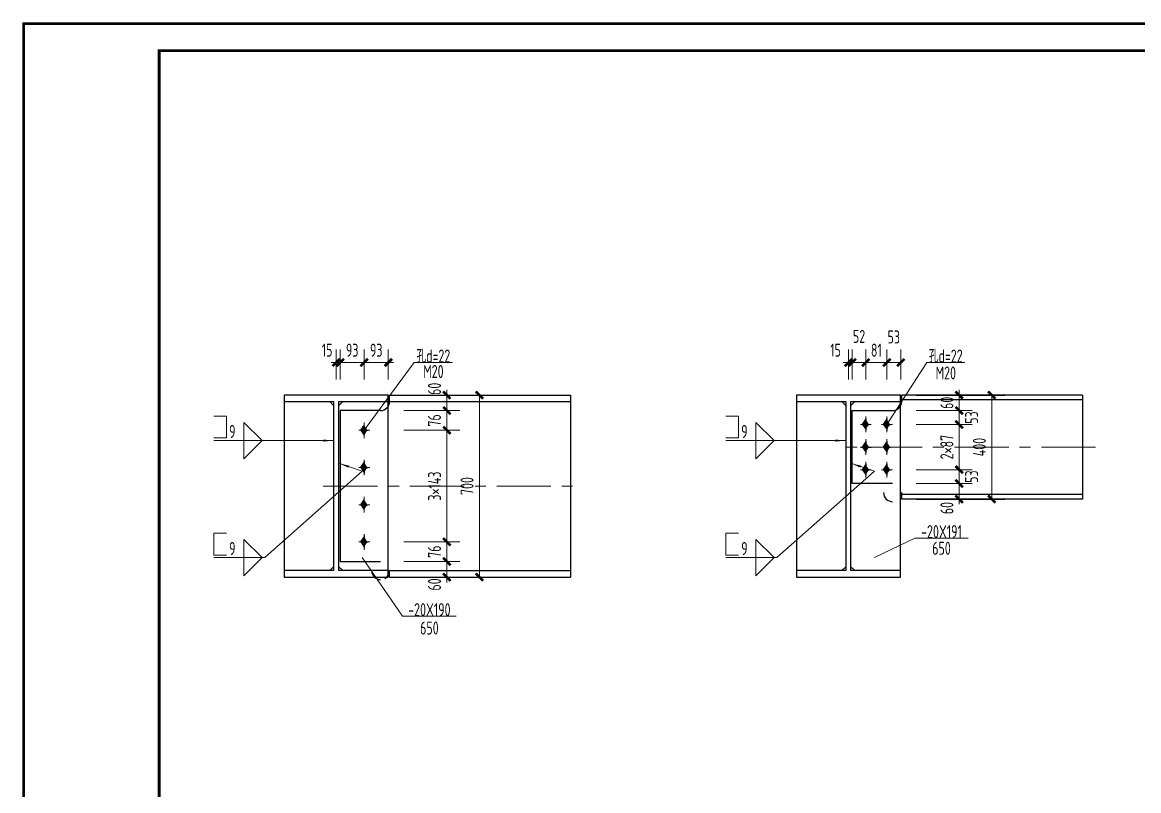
# Model space of a CAD drawing. Extents: x 31132 to 885236, y 345273 to 1212165.
# Drawn here: x 306573 to 332318, y 425266 to 442989 of the extents above; entities that cross this region are included whole.
import ezdxf
from ezdxf.enums import TextEntityAlignment as Align

# ---------------------------------------------------------------- set-up
doc = ezdxf.new("R2010")
doc.units = 0
doc.header["$LTSCALE"] = 1000
doc.linetypes.add('CENTER', pattern=[2, 1.25, -0.25, 0.25, -0.25])
doc.layers.get('0').update_dxf_attribs({"linetype": 'CONTINUOUS'})
doc.layers.add('AXIS', color=253, linetype='CENTER')
doc.layers.add('TK', color=4, linetype='CONTINUOUS')
doc.styles.add('StTextStyle', font='yjkeng.shx', dxfattribs={"width": 0.7, "height": 250, "bigfont": 'yjkchn.shx'})
doc.styles.add('StTextStyleDim', font='yjkeng.shx', dxfattribs={"width": 0.7, "height": 50, "bigfont": 'yjkchn.shx'})

# ---------------------------------------------------------------- blocks, each defined once
blk = doc.blocks.new('_ArchTick')
at = {"color": 0, "linetype": 'ByBlock', "const_width": 0.5}
blk.add_lwpolyline([(-0.71, -0.71), (0.71, 0.71)], dxfattribs=at)

msp = doc.modelspace()

# ---------------------------------------------------------------- linework, layer by layer
at = {"color": 4, "linetype": 'ByBlock', "lineweight": 13}
for p, q in [((313813.25, 434751.9), (313813.25, 435441.9)), ((313903.25, 434751.9), (313903.25, 435441.9)), ((313903.25, 434751.9), (313903.25, 435441.9)), ((314458.25, 434751.9), (314458.25, 435441.9)), ((314458.25, 434751.9), (314458.25, 435441.9)), ((315013.25, 434751.9), (315013.25, 435441.9)), ((325623.71, 434751.9), (325623.71, 435441.9)), ((325713.71, 434751.9), (325713.71, 435441.9)), ((325713.71, 434751.9), (325713.71, 435441.9)), ((326025.71, 434751.9), (326025.71, 435441.9)), ((326025.71, 434751.9), (326025.71, 435441.9)), ((326511.71, 434751.9), (326511.71, 435441.9)), ((326511.71, 434751.9), (326511.71, 435441.9)), ((326829.71, 434751.9), (326829.71, 435441.9)), ((313813.25, 435141.9), (313693.25, 435141.9)), ((313903.25, 435141.9), (313783.25, 435141.9)), ((313813.25, 435141.9), (313903.25, 435141.9)), ((313903.25, 435141.9), (314458.25, 435141.9)), ((313903.25, 435141.9), (314023.25, 435141.9)), ((314458.25, 435141.9), (314338.25, 435141.9)), ((314458.25, 435141.9), (315013.25, 435141.9)), ((314458.25, 435141.9), (314578.25, 435141.9)), ((315013.25, 435141.9), (315133.25, 435141.9)), ((325623.71, 435141.9), (325503.71, 435141.9)), ((325623.71, 435141.9), (325713.71, 435141.9)), ((325713.71, 435141.9), (326025.71, 435141.9)), ((325713.71, 435141.9), (325833.71, 435141.9)), ((326025.71, 435141.9), (325905.71, 435141.9)), ((326025.71, 435141.9), (326511.71, 435141.9)), ((326511.71, 435141.9), (326829.71, 435141.9)), ((326511.71, 435141.9), (326631.71, 435141.9)), ((316363.25, 434391.9), (316363.25, 434511.9)), ((316363.25, 434391.9), (316363.25, 434031.9)), ((317113.25, 434391.9), (317113.25, 430191.9)), ((328179.71, 434391.9), (328179.71, 434511.9)), ((328179.71, 434391.9), (328179.71, 434031.9)), ((328929.71, 434391.9), (328929.71, 431991.9)), ((316363.25, 434031.9), (316363.25, 434151.9)), ((315373.25, 434031.9), (316663.25, 434031.9)), ((315373.25, 434031.9), (316663.25, 434031.9)), ((316363.25, 434031.9), (316363.25, 433578.9)), ((316363.25, 434031.9), (316363.25, 433911.9)), ((326025.71, 433533.9), (326025.71, 433893.9)), ((326511.71, 433533.9), (326511.71, 433893.9)), ((327189.71, 434031.9), (328479.71, 434031.9)), ((327189.71, 434031.9), (328479.71, 434031.9)), ((328179.71, 434031.9), (328179.71, 433713.9)), ((328179.71, 434031.9), (328179.71, 433911.9)), ((314336.65, 433578.9), (314585.4, 433578.9)), ((314338.25, 433578.9), (314578.25, 433578.9)), ((314458.25, 433398.9), (314458.25, 433758.9)), ((314458.25, 433715.51), (314458.25, 433442.29)), ((315373.25, 433578.9), (316663.25, 433578.9)), ((315373.25, 433578.9), (316663.25, 433578.9)), ((316363.25, 433578.9), (316363.25, 431004.9)), ((316363.25, 433578.9), (316363.25, 433458.9)), ((325904.11, 433713.9), (326152.86, 433713.9)), ((325905.71, 433713.9), (326145.71, 433713.9)), ((326390.11, 433713.9), (326638.86, 433713.9)), ((326391.71, 433713.9), (326631.71, 433713.9)), ((327189.71, 433713.9), (328479.71, 433713.9)), ((327189.71, 433713.9), (328479.71, 433713.9)), ((328179.71, 433713.9), (328179.71, 432669.9)), ((326025.71, 433011.9), (326025.71, 433371.9)), ((326511.71, 433011.9), (326511.71, 433371.9)), ((325904.11, 433191.9), (326152.86, 433191.9)), ((326390.11, 433191.9), (326638.86, 433191.9)), ((326391.71, 433191.9), (326631.71, 433191.9)), ((314458.25, 432540.9), (314458.25, 432900.9)), ((326025.71, 432489.9), (326025.71, 432849.9)), ((326511.71, 432489.9), (326511.71, 432849.9)), ((314336.65, 432720.9), (314585.4, 432720.9)), ((314338.25, 432720.9), (314578.25, 432720.9)), ((325904.11, 432669.9), (326152.86, 432669.9)), ((325905.71, 432669.9), (326145.71, 432669.9)), ((326390.11, 432669.9), (326638.86, 432669.9)), ((326391.71, 432669.9), (326631.71, 432669.9)), ((327189.71, 432669.9), (328479.71, 432669.9)), ((327189.71, 432669.9), (328479.71, 432669.9)), ((328179.71, 432669.9), (328179.71, 432351.9)), ((327189.71, 432351.9), (328479.71, 432351.9)), ((327189.71, 432351.9), (328479.71, 432351.9)), ((328179.71, 432351.9), (328179.71, 432471.9)), ((328179.71, 432351.9), (328179.71, 431991.9)), ((314458.25, 431682.9), (314458.25, 432042.9)), ((314336.65, 431862.9), (314585.4, 431862.9)), ((314338.25, 431862.9), (314578.25, 431862.9)), ((314458.25, 431999.51), (314458.25, 431726.29)), ((328179.71, 431991.9), (328179.71, 431871.9)), ((314336.65, 431004.9), (314585.4, 431004.9)), ((314338.25, 431004.9), (314578.25, 431004.9)), ((314458.25, 430824.9), (314458.25, 431184.9)), ((315373.25, 431004.9), (316663.25, 431004.9)), ((315373.25, 431004.9), (316663.25, 431004.9)), ((316363.25, 431004.9), (316363.25, 431124.9)), ((316363.25, 431004.9), (316363.25, 430551.9)), ((315373.25, 430551.9), (316663.25, 430551.9)), ((315373.25, 430551.9), (316663.25, 430551.9)), ((316363.25, 430551.9), (316363.25, 430671.9)), ((316363.25, 430551.9), (316363.25, 430191.9)), ((316363.25, 430551.9), (316363.25, 430431.9)), ((316363.25, 430191.9), (316363.25, 430071.9))]:
    msp.add_line(p, q, dxfattribs=at)
at = {"color": 4, "linetype": 'ByBlock'}
for p, q in [((312613.25, 434391.9), (312613.25, 434241.9)), ((315013.25, 434391.9), (312613.25, 434391.9)), ((315013.25, 434241.9), (315013.25, 434391.9)), ((315043.25, 434241.9), (315043.25, 434391.9)), ((315043.25, 434391.9), (319213.25, 434391.9)), ((315373.25, 434391.9), (317413.25, 434391.9)), ((315373.25, 434391.9), (316663.25, 434391.9)), ((319213.25, 434391.9), (319213.25, 434241.9)), ((326823.71, 434391.9), (324423.71, 434391.9)), ((324423.71, 434391.9), (324423.71, 434241.9)), ((326823.71, 434241.9), (326823.71, 434391.9)), ((326853.71, 434283.9), (326853.71, 434391.9)), ((331023.71, 434391.9), (326853.71, 434391.9)), ((327189.71, 434391.9), (329229.71, 434391.9)), ((327189.71, 434391.9), (328479.71, 434391.9)), ((331023.71, 434391.9), (331023.71, 434283.9)), ((312613.25, 434241.9), (313753.25, 434241.9)), ((312613.25, 434241.9), (312613.25, 430341.9)), ((313663.25, 434241.9), (313753.25, 434151.9)), ((313753.25, 434241.9), (313753.25, 430341.9)), ((313873.25, 430341.9), (313873.25, 434241.9)), ((313873.25, 434241.9), (315013.25, 434241.9)), ((313963.25, 434241.9), (313873.25, 434151.9)), ((315013.25, 430341.9), (315013.25, 434241.9)), ((315043.25, 434241.9), (319213.25, 434241.9)), ((319213.25, 434241.9), (319213.25, 430341.9)), ((324423.71, 434241.9), (324423.71, 430341.9)), ((324423.71, 434241.9), (325563.71, 434241.9)), ((325473.71, 434241.9), (325563.71, 434151.9)), ((325563.71, 434241.9), (325563.71, 430341.9)), ((325773.71, 434241.9), (325683.71, 434151.9)), ((325683.71, 434241.9), (326823.71, 434241.9)), ((325683.71, 430341.9), (325683.71, 434241.9)), ((326823.71, 434133.73), (326823.71, 434241.9)), ((326823.71, 430341.9), (326823.71, 434241.9)), ((326853.71, 434241.9), (326853.71, 434283.9)), ((331023.71, 434283.9), (326853.71, 434283.9)), ((331023.71, 434283.9), (331023.71, 432099.9)), ((314836.25, 434034.9), (313903.25, 434034.9)), ((313903.25, 434034.9), (313903.25, 430548.9)), ((325713.71, 432351.9), (325713.71, 434031.9)), ((325713.71, 434031.9), (326643.71, 434031.9)), ((325950.71, 433713.9), (326025.71, 433826.4)), ((326025.71, 433850.51), (326025.71, 433577.29)), ((326436.71, 433713.9), (326511.71, 433826.4)), ((326511.71, 433850.51), (326511.71, 433577.29)), ((314378.25, 433578.9), (314538.25, 433578.9)), ((314378.25, 433578.9), (314538.25, 433578.9)), ((314378.25, 433578.9), (314538.25, 433578.9)), ((314383.25, 433578.9), (314458.25, 433691.4)), ((314383.25, 433578.9), (314458.25, 433466.4)), ((325945.71, 433713.9), (326105.71, 433713.9)), ((325945.71, 433713.9), (326105.71, 433713.9)), ((325945.71, 433713.9), (326105.71, 433713.9)), ((325950.71, 433713.9), (326025.71, 433601.4)), ((326431.71, 433713.9), (326591.71, 433713.9)), ((326431.71, 433713.9), (326591.71, 433713.9)), ((326431.71, 433713.9), (326591.71, 433713.9)), ((326436.71, 433713.9), (326511.71, 433601.4)), ((325950.71, 433191.9), (326025.71, 433304.4)), ((326025.71, 433328.51), (326025.71, 433055.29)), ((326436.71, 433191.9), (326511.71, 433304.4)), ((326511.71, 433328.51), (326511.71, 433055.29)), ((325905.71, 433191.9), (326145.71, 433191.9)), ((325945.71, 433191.9), (326105.71, 433191.9)), ((325945.71, 433191.9), (326105.71, 433191.9)), ((325945.71, 433191.9), (326105.71, 433191.9)), ((325950.71, 433191.9), (326025.71, 433079.4)), ((326431.71, 433191.9), (326591.71, 433191.9)), ((326431.71, 433191.9), (326591.71, 433191.9)), ((326431.71, 433191.9), (326591.71, 433191.9)), ((326436.71, 433191.9), (326511.71, 433079.4)), ((314383.25, 432720.9), (314458.25, 432833.4)), ((314458.25, 432857.51), (314458.25, 432584.29)), ((325950.71, 432669.9), (326025.71, 432782.4)), ((326025.71, 432806.51), (326025.71, 432533.29)), ((326436.71, 432669.9), (326511.71, 432782.4)), ((326511.71, 432806.51), (326511.71, 432533.29)), ((314378.25, 432720.9), (314538.25, 432720.9)), ((314378.25, 432720.9), (314538.25, 432720.9)), ((314378.25, 432720.9), (314538.25, 432720.9)), ((314383.25, 432720.9), (314458.25, 432608.4)), ((325945.71, 432669.9), (326105.71, 432669.9)), ((325945.71, 432669.9), (326105.71, 432669.9)), ((325945.71, 432669.9), (326105.71, 432669.9)), ((325950.71, 432669.9), (326025.71, 432557.4)), ((326431.71, 432669.9), (326591.71, 432669.9)), ((326431.71, 432669.9), (326591.71, 432669.9)), ((326431.71, 432669.9), (326591.71, 432669.9)), ((326436.71, 432669.9), (326511.71, 432557.4)), ((326643.71, 432351.9), (325713.71, 432351.9)), ((326823.71, 430341.9), (326823.71, 432250.07)), ((326853.71, 432099.9), (326853.71, 432141.9)), ((331023.71, 432099.9), (326853.71, 432099.9)), ((326853.71, 431991.9), (326853.71, 432099.9)), ((331023.71, 432099.9), (331023.71, 431991.9)), ((314378.25, 431862.9), (314538.25, 431862.9)), ((314378.25, 431862.9), (314538.25, 431862.9)), ((314378.25, 431862.9), (314538.25, 431862.9)), ((314383.25, 431862.9), (314458.25, 431975.4)), ((314383.25, 431862.9), (314458.25, 431750.4)), ((331023.71, 431991.9), (326853.71, 431991.9)), ((327189.71, 431991.9), (329229.71, 431991.9)), ((327189.71, 431991.9), (328479.71, 431991.9)), ((314378.25, 431004.9), (314538.25, 431004.9)), ((314378.25, 431004.9), (314538.25, 431004.9)), ((314378.25, 431004.9), (314538.25, 431004.9)), ((314383.25, 431004.9), (314458.25, 431117.4)), ((314383.25, 431004.9), (314458.25, 430892.4)), ((314458.25, 431141.51), (314458.25, 430868.29)), ((313903.25, 430548.9), (314836.25, 430548.9)), ((313753.25, 430341.9), (312613.25, 430341.9)), ((312613.25, 430341.9), (312613.25, 430191.9)), ((313663.25, 430341.9), (313753.25, 430431.9)), ((313873.25, 430431.9), (313963.25, 430341.9)), ((315013.25, 430341.9), (313873.25, 430341.9)), ((315013.25, 430191.9), (315013.25, 430341.9)), ((315043.25, 430341.9), (319213.25, 430341.9)), ((315043.25, 430191.9), (315043.25, 430341.9)), ((319213.25, 430341.9), (319213.25, 430191.9)), ((325563.71, 430341.9), (324423.71, 430341.9)), ((324423.71, 430341.9), (324423.71, 430191.9)), ((325473.71, 430341.9), (325563.71, 430431.9)), ((325683.71, 430431.9), (325773.71, 430341.9)), ((326823.71, 430341.9), (325683.71, 430341.9)), ((326823.71, 430191.9), (326823.71, 430341.9)), ((312613.25, 430191.9), (315013.25, 430191.9)), ((315043.25, 430191.9), (319213.25, 430191.9)), ((315373.25, 430191.9), (317413.25, 430191.9)), ((315373.25, 430191.9), (316663.25, 430191.9)), ((324423.71, 430191.9), (326823.71, 430191.9))]:
    msp.add_line(p, q, dxfattribs=at)
at = {"color": 4, "linetype": 'ByBlock', "lineweight": 13}
for points in [[(314458.25, 433578.9), (315613.25, 435141.9)], [(315613.25, 435141.9), (316495.25, 435141.9)], [(326511.71, 433713.9), (327429.71, 435141.9)], [(327429.71, 435141.9), (328311.71, 435141.9)], [(310987.25, 433401.9), (311281.25, 433401.9), (311281.25, 433905.9), (310987.25, 433905.9)], [(322797.71, 433401.9), (323091.71, 433401.9), (323091.71, 433905.9), (322797.71, 433905.9)], [(312163.25, 433341.9), (310987.25, 433341.9)], [(313753.25, 433341.9), (312163.25, 433341.9)], [(323973.71, 433341.9), (322797.71, 433341.9)], [(325563.71, 433341.9), (323973.71, 433341.9)], [(313873.25, 432816.9), (314413.25, 432636.9), (312163.25, 430641.9)], [(325683.71, 432816.9), (326223.71, 432636.9), (323973.71, 430641.9)], [(311281.25, 431205.9), (310987.25, 431205.9), (310987.25, 430701.9), (311281.25, 430701.9)], [(323091.71, 431205.9), (322797.71, 431205.9), (322797.71, 430701.9), (323091.71, 430701.9)], [(326223.71, 430641.9), (327153.71, 431091.9)], [(327153.71, 431091.9), (328388.51, 431091.9)], [(312163.25, 430641.9), (310987.25, 430641.9)], [(314413.25, 430641.9), (315343.25, 429291.9)], [(323973.71, 430641.9), (322797.71, 430641.9)], [(315343.25, 429291.9), (316578.05, 429291.9)]]:
    msp.add_lwpolyline(points, dxfattribs=at)
for points in [[(312102.79, 433341.9), (311682.79, 432921.9), (311682.79, 433761.9)], [(323913.25, 433341.9), (323493.25, 432921.9), (323493.25, 433761.9)], [(312102.79, 430641.9), (311682.79, 430221.9), (311682.79, 431061.9)], [(323913.25, 430641.9), (323493.25, 430221.9), (323493.25, 431061.9)]]:
    msp.add_lwpolyline(points, close=True, dxfattribs=at)
at = {"color": 4, "linetype": 'ByBlock'}
for points in [[(313753.25, 433341.9, 0, 48, 0), (313513.25, 433341.9, 48, 48, 0)], [(325563.71, 433341.9, 0, 48, 0), (325323.71, 433341.9, 48, 48, 0)], [(313873.25, 432816.9, 0, 48, 0), (314100.93, 432741, 48, 48, 0)], [(325683.71, 432816.9, 0, 48, 0), (325911.4, 432741, 48, 48, 0)]]:
    msp.add_lwpolyline(points, format="xyseb", dxfattribs=at)
for centre, radius, start, end in [((314836.25, 434241.9), 207, 270, 0), ((314836.25, 434241.9), 207, 328.767741, 0), ((326643.71, 434241.9), 210, 270, 0), ((326643.71, 434241.9), 210, 270, 0), ((326643.71, 432141.9), 210, 180, 270), ((314836.25, 430341.9), 207, 180, 270), ((314836.25, 430341.9), 207, 297.535482, 328.767741)]:
    msp.add_arc(centre, radius, start, end, dxfattribs=at)
for points in [[(325950.71, 433713.9), (326025.71, 433826.4), (326025.71, 433601.4), (326100.71, 433713.9)], [(326436.71, 433713.9), (326511.71, 433826.4), (326511.71, 433601.4), (326586.71, 433713.9)], [(314383.25, 433578.9), (314458.25, 433691.4), (314458.25, 433466.4), (314533.25, 433578.9)], [(325950.71, 433191.9), (326025.71, 433304.4), (326025.71, 433079.4), (326100.71, 433191.9)], [(326436.71, 433191.9), (326511.71, 433304.4), (326511.71, 433079.4), (326586.71, 433191.9)], [(314383.25, 432720.9), (314458.25, 432833.4), (314458.25, 432608.4), (314533.25, 432720.9)], [(325950.71, 432669.9), (326025.71, 432782.4), (326025.71, 432557.4), (326100.71, 432669.9)], [(326436.71, 432669.9), (326511.71, 432782.4), (326511.71, 432557.4), (326586.71, 432669.9)], [(314383.25, 431862.9), (314458.25, 431975.4), (314458.25, 431750.4), (314533.25, 431862.9)], [(314383.25, 431004.9), (314458.25, 431117.4), (314458.25, 430892.4), (314533.25, 431004.9)]]:
    msp.add_solid(points, dxfattribs=at)
at = {"layer": 'AXIS', "lineweight": 9}
for p, q in [((331323.71, 433191.9), (325323.71, 433191.9)), ((313513.25, 432291.9), (319513.25, 432291.9))]:
    msp.add_line(p, q, dxfattribs=at)
at = {"layer": 'TK', "const_width": 62.5}
for points in [[(306604.54, 405833.05), (306604.54, 442958.05), (359104.54, 442958.05), (359104.54, 405833.05)], [(309729.54, 406458.05), (309729.54, 442333.05), (358479.54, 442333.05), (358479.54, 406458.05)]]:
    msp.add_lwpolyline(points, close=True, dxfattribs=at)

# ---------------------------------------------------------------- block references
at = {"color": 4, "linetype": 'ByBlock', "lineweight": 13, "xscale": 120, "yscale": 120, "zscale": 120}
for p in [(313813.25, 435141.9), (313903.25, 435141.9), (314458.25, 435141.9), (325623.71, 435141.9), (326025.71, 435141.9), (326025.71, 435141.9), (326829.71, 435141.9)]:
    msp.add_blockref('_ArchTick', p, dxfattribs=at)
for p, rotation in [((313903.25, 435141.9), 180), ((314458.25, 435141.9), 180), ((315013.25, 435141.9), 180), ((325713.71, 435141.9), 180), ((325713.71, 435141.9), 180), ((326511.71, 435141.9), 180), ((326511.71, 435141.9), 180), ((316363.25, 434391.9), 270), ((317113.25, 434391.9), 90), ((328179.71, 434391.9), 270), ((328929.71, 434391.9), 90), ((316363.25, 434031.9), 270), ((316363.25, 434031.9), 90), ((328179.71, 434031.9), 90), ((328179.71, 434031.9), 90), ((328179.71, 433713.9), 90), ((328179.71, 433713.9), 270), ((316363.25, 433578.9), 90), ((316363.25, 433578.9), 90), ((328179.71, 432669.9), 90), ((328179.71, 432669.9), 270), ((328179.71, 432351.9), 270), ((328179.71, 432351.9), 270), ((328179.71, 431991.9), 90), ((328929.71, 431991.9), 270), ((316363.25, 431004.9), 270), ((316363.25, 431004.9), 270), ((316363.25, 430551.9), 270), ((316363.25, 430551.9), 90), ((316363.25, 430191.9), 90), ((317113.25, 430191.9), 270)]:
    msp.add_blockref('_ArchTick', p, dxfattribs=dict(at, rotation=rotation))

# ---------------------------------------------------------------- texts
at = {"color": 4, "linetype": 'ByBlock', "lineweight": 13, "style": 'StTextStyle', "width": 0.7}
for s, p in [('孔d=22', (316054.25, 435141.9)), ('孔d=22', (327870.71, 435141.9)), ('-20X191', (327771.11, 431091.9)), ('-20X190', (315960.65, 429291.9))]:
    msp.add_text(s, height=300, dxfattribs=at).set_placement(p, align=Align.CENTER)
for s, p in [('M20', (316054.25, 435084.66)), ('M20', (327870.71, 435051.33)), ('650', (327771.11, 431007.12)), ('650', (315960.65, 429167.97))]:
    msp.add_text(s, height=300, dxfattribs=at).set_placement(p, align=Align.TOP_CENTER)
for p in [(311341.25, 433401.9), (323151.71, 433401.9), (311341.25, 430701.9), (323151.71, 430701.9)]:
    msp.add_text('9', height=300, dxfattribs=at).set_placement(p)
at = {"color": 4, "linetype": 'ByBlock', "lineweight": 13, "char_height": 300, "attachment_point": 5, "style": 'StTextStyleDim'}
for s, insert in [('\\A1;52', (325869.71, 435744.65)), ('\\A1;53', (326670.71, 435731.43)), ('\\A1;15', (313601.59, 435427.76)), ('\\A1;93', (314180.75, 435426.18)), ('\\A1;93', (314735.75, 435426.18)), ('\\A1;15', (325329.25, 435427.76)), ('\\A1;81', (326268.71, 435426.18))]:
    msp.add_mtext(s, dxfattribs=dict(at, insert=insert))
at = {"color": 4, "linetype": 'ByBlock', "lineweight": 13, "char_height": 300, "attachment_point": 5, "rotation": 90, "style": 'StTextStyleDim'}
for s, insert in [('\\A1;60', (316078.96, 434535.04)), ('\\A1;60', (327895.43, 434211.9)), ('\\A1;76', (316078.96, 433805.4)), ('\\A1;53', (328465.58, 433872.9)), ('\\A1;2×87', (327895.43, 433191.9)), ('\\A1;400', (328645.43, 433191.9)), ('\\A1;53', (328465.58, 432510.9)), ('\\A1;60', (327895.43, 431785.07)), ('\\A1;76', (316078.96, 430778.4)), ('\\A1;60', (316078.96, 430022.49))]:
    msp.add_mtext(s, dxfattribs=dict(at, insert=insert))
at = {"color": 4, "linetype": 'ByBlock', "char_height": 300, "attachment_point": 5, "rotation": 90, "style": 'StTextStyleDim'}
for s, insert in [('\\A1;3×143', (316078.96, 432291.9)), ('\\A1;700', (316828.96, 432291.9))]:
    msp.add_mtext(s, dxfattribs=dict(at, insert=insert))

doc.saveas('drawing.dxf')
